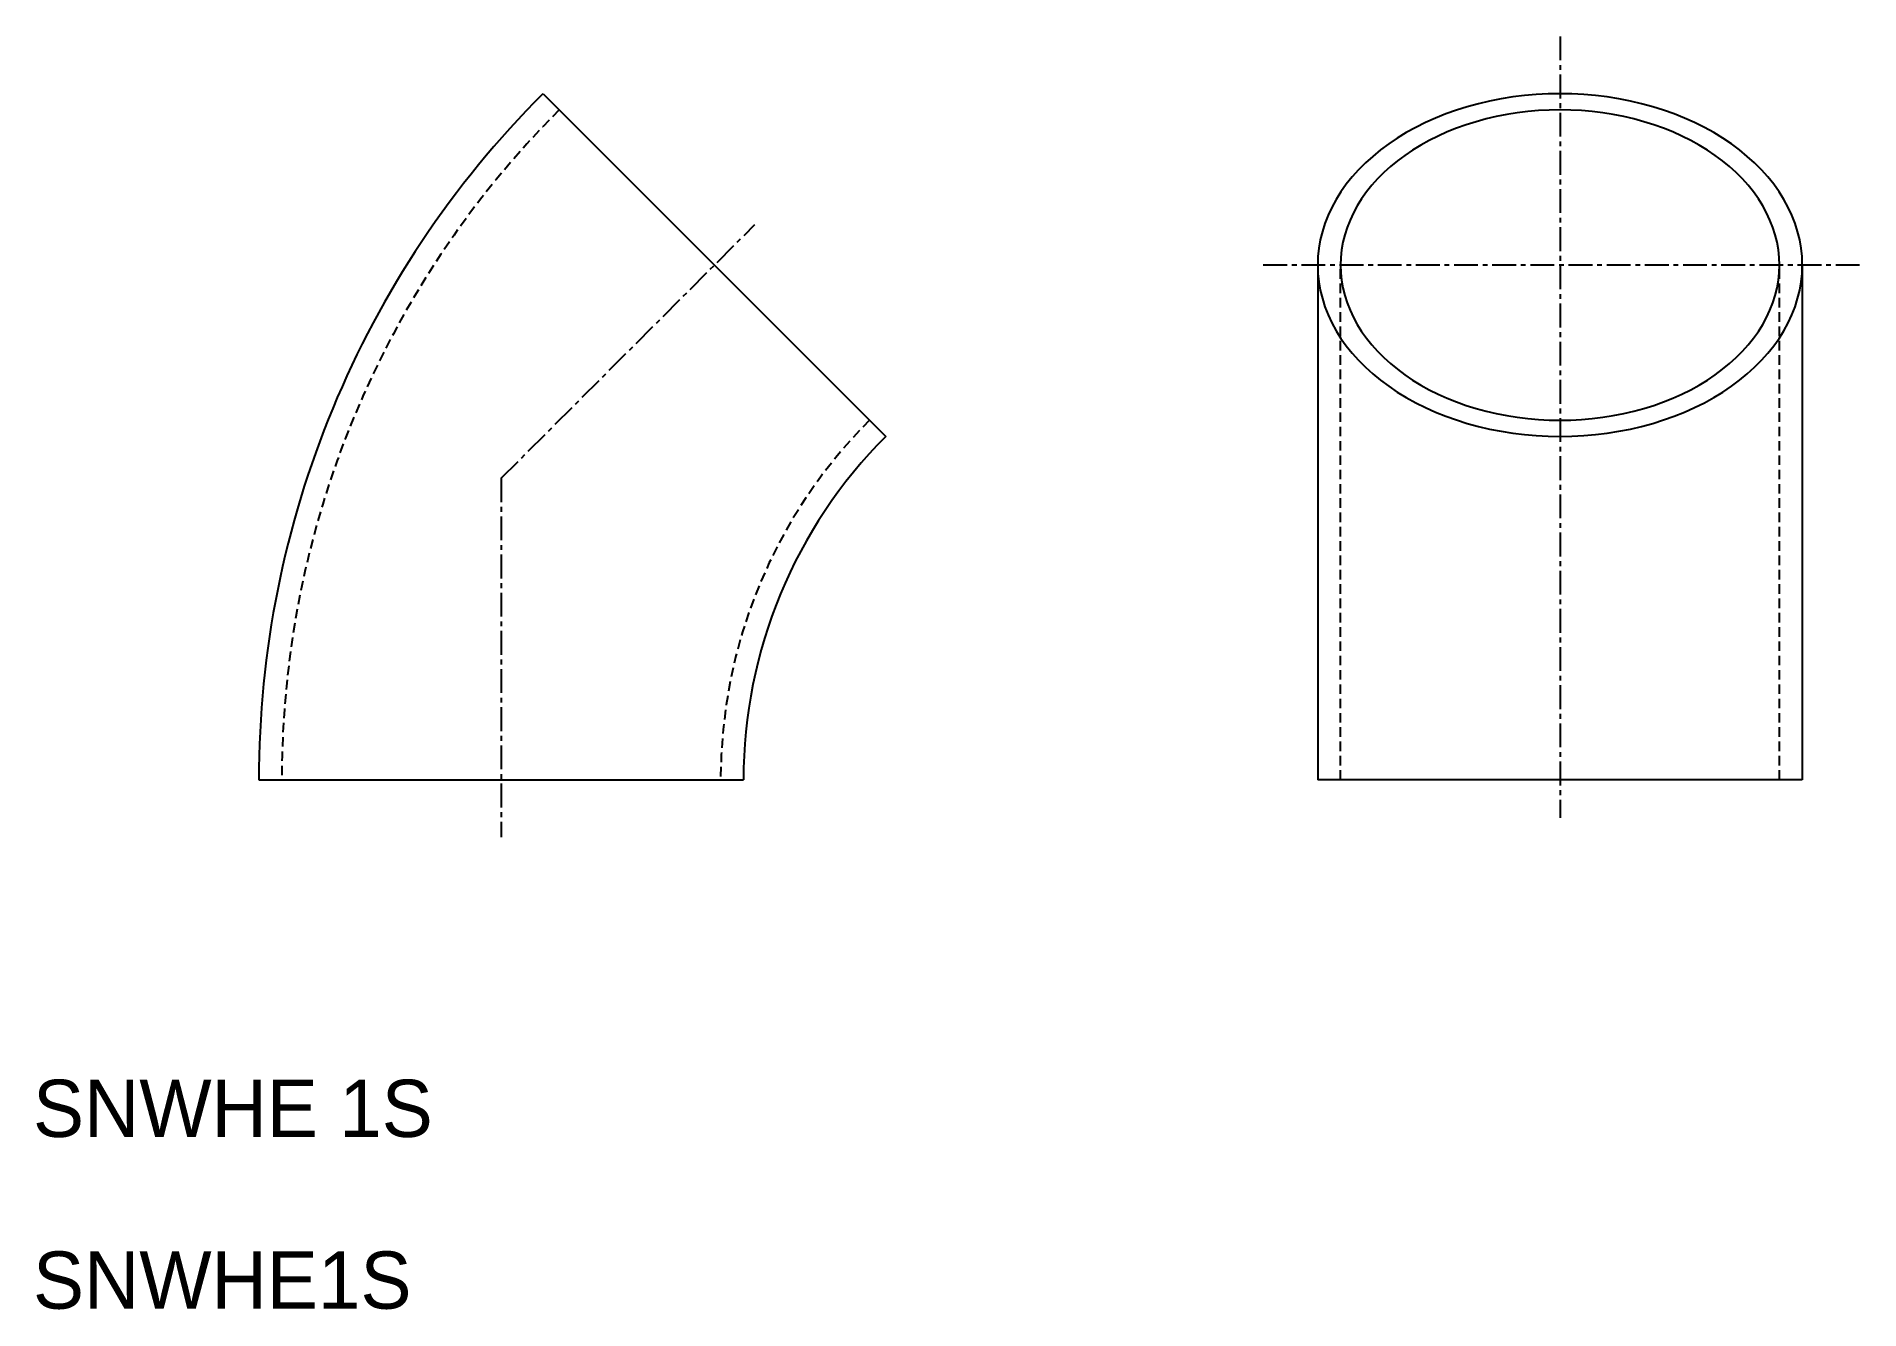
# Model space of a CAD drawing. Extents: x 0.2 to 95.7, y 0.9 to 67.6.
import ezdxf
from ezdxf.enums import TextEntityAlignment as Align

# ---------------------------------------------------------------- set-up
doc = ezdxf.new("R2010")
doc.units = 0
doc.linetypes.add('CENTER', pattern=[2, 1.25, -0.25, 0.25, -0.25])
doc.linetypes.add('DASHED', pattern=[0.75, 0.5, -0.25])
doc.layers.get('0').update_dxf_attribs({"linetype": 'CONTINUOUS'})
doc.layers.add('CENTER', color=1, linetype='CENTER')

msp = doc.modelspace()

# ---------------------------------------------------------------- linework, layer by layer
at = {"color": 7, "linetype": 'CONTINUOUS'}
for p, q in [((26.732, 64.569), (44.692, 46.609)), ((67.336, 55.589), (67.336, 28.617)), ((92.736, 55.589), (92.736, 28.617)), ((11.84, 28.617), (37.24, 28.617)), ((92.736, 28.617), (67.336, 28.617))]:
    msp.add_line(p, q, dxfattribs=at)
at = {"color": 3, "linetype": 'DASHED'}
for p, q in [((68.536, 28.617), (68.536, 55.589)), ((91.536, 28.617), (91.536, 55.589))]:
    msp.add_line(p, q, dxfattribs=at)
at = {"color": 7, "linetype": 'CONTINUOUS'}
for points in [[(67.336, 55.589, 0), (67.351, 55.148, 0), (67.397, 54.709, 0), (67.473, 54.271, 0), (67.58, 53.837, 0), (67.716, 53.407, 0), (67.883, 52.982, 0), (68.078, 52.564, 0), (68.303, 52.152, 0), (68.555, 51.749, 0), (68.835, 51.356, 0), (69.143, 50.972, 0), (69.476, 50.6, 0), (69.835, 50.239, 0), (70.219, 49.892, 0), (70.626, 49.558, 0), (71.056, 49.239, 0), (71.507, 48.935, 0), (71.979, 48.647, 0), (72.471, 48.376, 0), (72.98, 48.122, 0), (73.507, 47.886, 0), (74.049, 47.669, 0), (74.606, 47.471, 0), (75.176, 47.292, 0), (75.757, 47.134, 0), (76.349, 46.995, 0), (76.95, 46.878, 0), (77.558, 46.781, 0), (78.172, 46.706, 0), (78.791, 46.652, 0), (79.413, 46.62, 0), (80.036, 46.609, 0), (80.659, 46.62, 0), (81.281, 46.652, 0), (81.899, 46.706, 0), (82.514, 46.781, 0), (83.122, 46.878, 0), (83.722, 46.995, 0), (84.314, 47.134, 0), (84.896, 47.292, 0), (85.466, 47.471, 0), (86.023, 47.669, 0), (86.565, 47.886, 0), (87.092, 48.122, 0), (87.601, 48.376, 0), (88.093, 48.647, 0), (88.565, 48.935, 0), (89.016, 49.239, 0), (89.446, 49.558, 0), (89.853, 49.892, 0), (90.237, 50.239, 0), (90.596, 50.6, 0), (90.929, 50.972, 0), (91.236, 51.356, 0), (91.517, 51.749, 0), (91.769, 52.152, 0), (91.993, 52.564, 0), (92.189, 52.982, 0), (92.355, 53.407, 0), (92.492, 53.837, 0), (92.599, 54.271, 0), (92.675, 54.709, 0), (92.721, 55.148, 0), (92.736, 55.589, 0), (92.721, 56.03, 0), (92.675, 56.469, 0), (92.599, 56.907, 0), (92.492, 57.341, 0), (92.355, 57.771, 0), (92.189, 58.196, 0), (91.993, 58.614, 0), (91.769, 59.026, 0), (91.517, 59.429, 0), (91.236, 59.822, 0), (90.929, 60.206, 0), (90.596, 60.578, 0), (90.237, 60.939, 0), (89.853, 61.286, 0), (89.446, 61.62, 0), (89.016, 61.939, 0), (88.565, 62.243, 0), (88.093, 62.531, 0), (87.601, 62.802, 0), (87.092, 63.056, 0), (86.565, 63.292, 0), (86.023, 63.509, 0), (85.466, 63.707, 0), (84.896, 63.886, 0), (84.314, 64.044, 0), (83.722, 64.183, 0), (83.122, 64.3, 0), (82.514, 64.397, 0), (81.899, 64.472, 0), (81.281, 64.526, 0), (80.659, 64.558, 0), (80.036, 64.569, 0), (79.413, 64.558, 0), (78.791, 64.526, 0), (78.172, 64.472, 0), (77.558, 64.397, 0), (76.95, 64.3, 0), (76.349, 64.183, 0), (75.757, 64.044, 0), (75.176, 63.886, 0), (74.606, 63.707, 0), (74.049, 63.509, 0), (73.507, 63.292, 0), (72.98, 63.056, 0), (72.471, 62.802, 0), (71.979, 62.531, 0), (71.507, 62.243, 0), (71.056, 61.939, 0), (70.626, 61.62, 0), (70.219, 61.286, 0), (69.835, 60.939, 0), (69.476, 60.578, 0), (69.143, 60.206, 0), (68.835, 59.822, 0), (68.555, 59.429, 0), (68.303, 59.026, 0), (68.078, 58.614, 0), (67.883, 58.196, 0), (67.716, 57.771, 0), (67.58, 57.341, 0), (67.473, 56.907, 0), (67.397, 56.469, 0), (67.351, 56.03, 0), (67.336, 55.589, 0)], [(68.536, 55.589, 0), (68.55, 55.19, 0), (68.591, 54.792, 0), (68.66, 54.396, 0), (68.757, 54.003, 0), (68.881, 53.613, 0), (69.031, 53.228, 0), (69.208, 52.849, 0), (69.411, 52.477, 0), (69.64, 52.112, 0), (69.894, 51.756, 0), (70.172, 51.408, 0), (70.474, 51.071, 0), (70.799, 50.745, 0), (71.146, 50.43, 0), (71.515, 50.128, 0), (71.904, 49.839, 0), (72.313, 49.564, 0), (72.74, 49.303, 0), (73.185, 49.058, 0), (73.647, 48.828, 0), (74.124, 48.614, 0), (74.615, 48.417, 0), (75.119, 48.238, 0), (75.635, 48.076, 0), (76.162, 47.933, 0), (76.698, 47.807, 0), (77.242, 47.701, 0), (77.792, 47.614, 0), (78.349, 47.545, 0), (78.909, 47.496, 0), (79.472, 47.467, 0), (80.036, 47.457, 0), (80.6, 47.467, 0), (81.163, 47.496, 0), (81.723, 47.545, 0), (82.279, 47.614, 0), (82.83, 47.701, 0), (83.374, 47.807, 0), (83.91, 47.933, 0), (84.437, 48.076, 0), (84.953, 48.238, 0), (85.457, 48.417, 0), (85.948, 48.614, 0), (86.425, 48.828, 0), (86.886, 49.058, 0), (87.331, 49.303, 0), (87.759, 49.564, 0), (88.168, 49.839, 0), (88.557, 50.128, 0), (88.925, 50.43, 0), (89.273, 50.745, 0), (89.598, 51.071, 0), (89.9, 51.408, 0), (90.178, 51.756, 0), (90.432, 52.112, 0), (90.66, 52.477, 0), (90.864, 52.849, 0), (91.041, 53.228, 0), (91.191, 53.613, 0), (91.315, 54.003, 0), (91.412, 54.396, 0), (91.481, 54.792, 0), (91.522, 55.19, 0), (91.536, 55.589, 0), (91.522, 55.988, 0), (91.481, 56.386, 0), (91.412, 56.782, 0), (91.315, 57.175, 0), (91.191, 57.565, 0), (91.041, 57.95, 0), (90.864, 58.328, 0), (90.66, 58.701, 0), (90.432, 59.066, 0), (90.178, 59.422, 0), (89.9, 59.77, 0), (89.598, 60.107, 0), (89.273, 60.433, 0), (88.925, 60.748, 0), (88.557, 61.05, 0), (88.168, 61.339, 0), (87.759, 61.614, 0), (87.331, 61.875, 0), (86.886, 62.12, 0), (86.425, 62.35, 0), (85.948, 62.564, 0), (85.457, 62.761, 0), (84.953, 62.94, 0), (84.437, 63.102, 0), (83.91, 63.245, 0), (83.374, 63.371, 0), (82.83, 63.477, 0), (82.279, 63.565, 0), (81.723, 63.633, 0), (81.163, 63.682, 0), (80.6, 63.711, 0), (80.036, 63.721, 0), (79.472, 63.711, 0), (78.909, 63.682, 0), (78.349, 63.633, 0), (77.792, 63.565, 0), (77.242, 63.477, 0), (76.698, 63.371, 0), (76.162, 63.245, 0), (75.635, 63.102, 0), (75.119, 62.94, 0), (74.615, 62.761, 0), (74.124, 62.564, 0), (73.647, 62.35, 0), (73.185, 62.12, 0), (72.74, 61.875, 0), (72.313, 61.614, 0), (71.904, 61.339, 0), (71.515, 61.05, 0), (71.146, 60.748, 0), (70.799, 60.433, 0), (70.474, 60.107, 0), (70.172, 59.77, 0), (69.894, 59.422, 0), (69.64, 59.066, 0), (69.411, 58.701, 0), (69.208, 58.328, 0), (69.031, 57.95, 0), (68.881, 57.565, 0), (68.757, 57.175, 0), (68.66, 56.782, 0), (68.591, 56.386, 0), (68.55, 55.988, 0), (68.536, 55.589, 0)]]:
    msp.add_polyline3d(points, dxfattribs=at)
for radius in [50.845, 25.445]:
    msp.add_arc((62.684, 28.617), radius, 135, 180, dxfattribs=at)
at = {"color": 3, "linetype": 'DASHED'}
for radius in [49.645, 26.645]:
    msp.add_arc((62.684, 28.617), radius, 135, 180, dxfattribs=at)
at = {"layer": 'CENTER', "color": 1, "linetype": 'CENTER'}
for p, q in [((80.036, 67.569), (80.036, 26.617)), ((24.54, 44.417), (37.833, 57.71)), ((95.735, 55.589), (64.336, 55.589)), ((24.54, 44.417), (24.54, 25.617))]:
    msp.add_line(p, q, dxfattribs=at)

# ---------------------------------------------------------------- texts
for s, p in [('SNWHE 1S', (0, 9)), ('SNWHE1S', (0, 0))]:
    msp.add_text(s, height=3).set_placement(p, align=Align.BOTTOM_LEFT)

doc.saveas('drawing.dxf')
